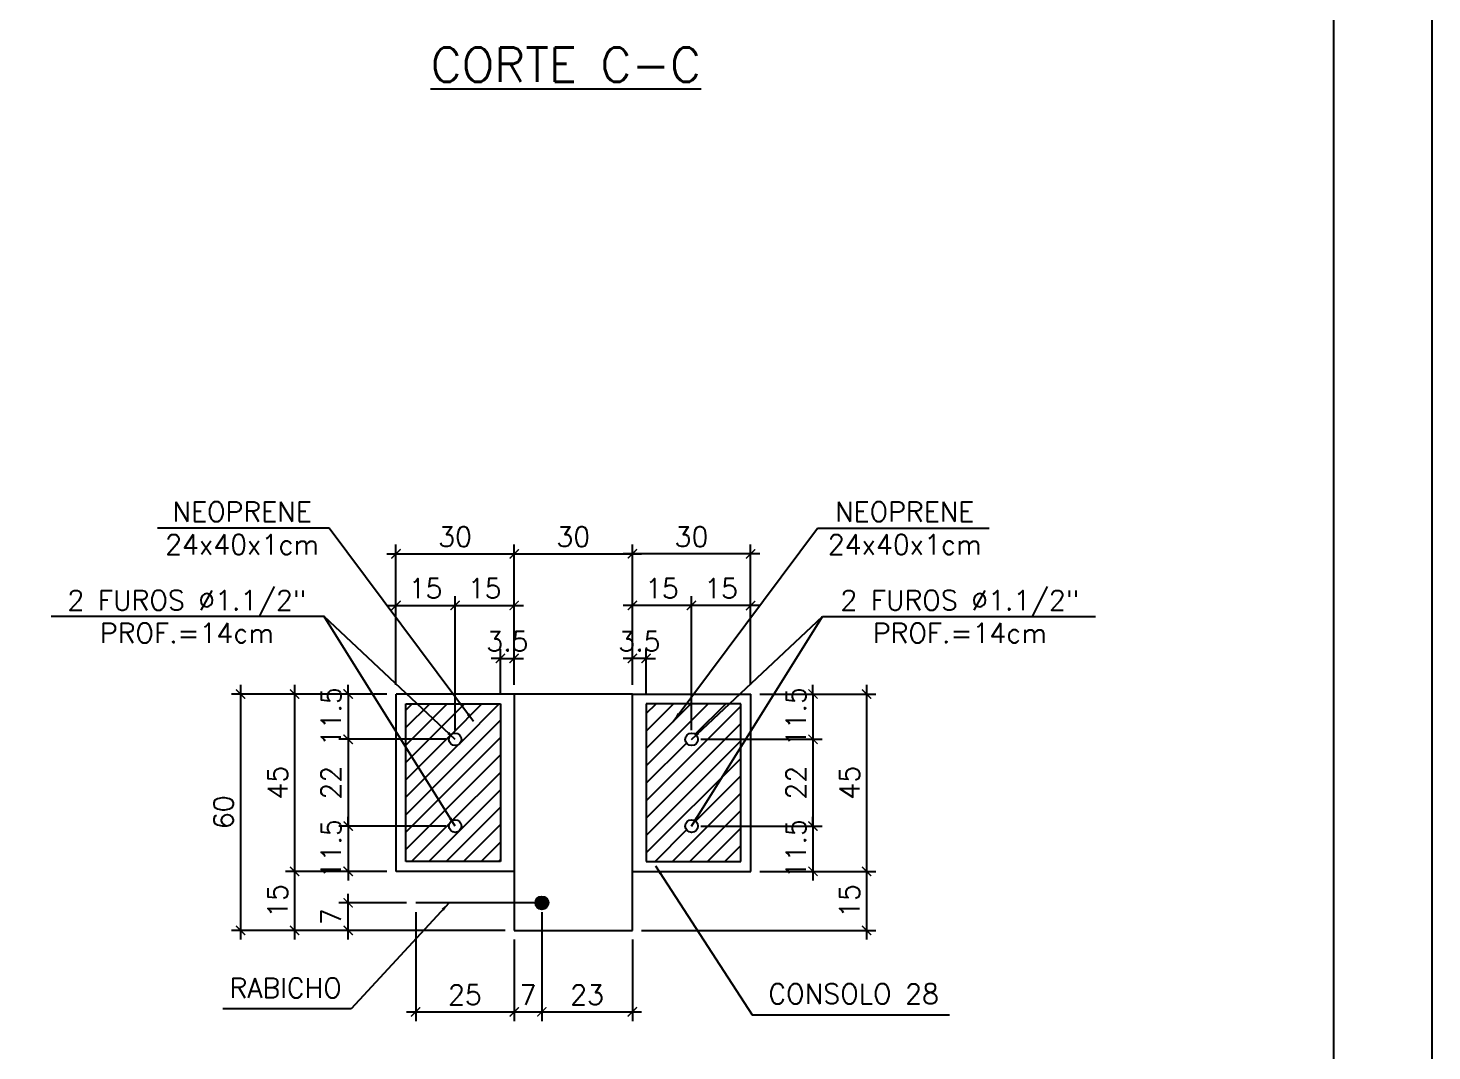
# Model space of a CAD drawing. Header units: centimetres. Extents: x 1658 to 19651, y 8294 to 11444.
# Drawn here: x 5444 to 6513, y 9812 to 10591 of the extents above; entities that cross this region are included whole.
import ezdxf

# ---------------------------------------------------------------- set-up
doc = ezdxf.new("R2010")
doc.units = ezdxf.units.CM
doc.header["$LTSCALE"] = 50
doc.header["$MEASUREMENT"] = 0
doc.header["$PDMODE"] = 67
for name, color, linetype in [('COTAS-PRECON', 1, 'Continuous'), ('FORMATO-PRECON', 2, 'Continuous'), ('HACHURAS-PRECON', 1, 'Continuous'), ('LINHA-01-PRECON', 1, 'Continuous'), ('LINHA-02-PRECON', 2, 'Continuous'), ('LINHA-03-PRECON', 3, 'Continuous'), ('LINHA-04-PRECON', 4, 'Continuous'), ('填充', 7, 'Continuous')]:
    doc.layers.add(name, color=color, linetype=linetype)
doc.styles.get("Standard").update_dxf_attribs({"font": 'romans.shx'})
doc.dimstyles.new('ESC75-25', dxfattribs={"dimscale": 0, "dimtxt": 15, "dimasz": 7, "dimexe": 7, "dimexo": 7, "dimgap": 5.5, "dimtad": 1, "dimdec": 1, "dimlfac": 0.333333, "dimdsep": 46, "dimtxsty": 'Standard', "dimblk": 'ARCHTICK', "dimcen": 0.1, "dimdle": 7, "dimclrd": 256, "dimclre": 256, "dimclrt": 2, "dimadec": 0, "dimazin": 0, "dimtfac": 1, "dimtdec": 1, "dimtix": 1, "dimtmove": 2, "dimatfit": 3, "dimfxl": 1, "dimarcsym": 0})
doc.dimstyles.new('ESC75-75', dxfattribs={"dimscale": 0, "dimtxt": 15, "dimasz": 7, "dimexe": 7, "dimexo": 7, "dimgap": 5.5, "dimtad": 1, "dimdec": 1, "dimdsep": 46, "dimtxsty": 'Standard', "dimblk": 'ARCHTICK', "dimcen": 0.1, "dimdle": 7, "dimclrd": 256, "dimclre": 256, "dimclrt": 2, "dimadec": 0, "dimazin": 0, "dimtfac": 1, "dimtdec": 1, "dimtix": 1, "dimtmove": 2, "dimatfit": 3, "dimfxl": 1, "dimarcsym": 0})
pattern_1 = [(45, (7279.603, 10147.438), (-6.629126, 6.629126), [])]

# ---------------------------------------------------------------- blocks, each defined once
blk = doc.blocks.new('A$C2E607E54')
at = {"layer": 'FORMATO-PRECON'}
blk.add_lwpolyline([(0, 4200), (2970, 4200), (2970, 0), (0, 0)], close=True, dxfattribs=at)
at = {"layer": 'FORMATO-PRECON', "color": 6}
blk.add_lwpolyline([(100, 3950), (2870, 3950), (2870, 100), (100, 100)], close=True, dxfattribs=at)
blk = doc.blocks.new('_ArchTick')
at = {"color": 0, "linetype": 'ByBlock', "const_width": 0.15}
blk.add_lwpolyline([(-0.5, -0.5), (0.5, 0.5)], dxfattribs=at)
blk = doc.blocks.new('*D60')
at = {"layer": 'Defpoints', "color": 0, "transparency": 16777216}
for p in [(5814.6, 10190.7), (5724.6, 10084), (5814.6, 10084)]:
    blk.add_point(p, dxfattribs=at)
at = {"layer": 'LINHA-01-PRECON', "lineweight": -2, "transparency": 16777216}
for p, q in [((5724.6, 10091), (5724.6, 10197.7)), ((5814.6, 10091), (5814.6, 10197.7)), ((5717.6, 10190.7), (5821.6, 10190.7))]:
    blk.add_line(p, q, dxfattribs=at)
at = {"layer": 'LINHA-01-PRECON', "lineweight": -2, "transparency": 16777216, "xscale": 7, "yscale": 7, "zscale": 7, "rotation": 180}
blk.add_blockref('_ArchTick', (5724.6, 10190.7), dxfattribs=at)
at = {"layer": 'LINHA-01-PRECON', "lineweight": -2, "transparency": 16777216, "xscale": 7, "yscale": 7, "zscale": 7}
blk.add_blockref('_ArchTick', (5814.6, 10190.7), dxfattribs=at)
at = {"layer": 'LINHA-01-PRECON', "color": 2, "transparency": 16777216, "insert": (5769.6, 10203.7), "char_height": 15, "attachment_point": 5}
blk.add_mtext('30', dxfattribs=at)
blk = doc.blocks.new('*D61')
at = {"layer": 'Defpoints', "color": 0, "transparency": 16777216}
for p in [(5904.6, 10190.7), (5814.6, 10084), (5904.6, 10084)]:
    blk.add_point(p, dxfattribs=at)
at = {"layer": 'LINHA-01-PRECON', "lineweight": -2, "transparency": 16777216}
for p, q in [((5814.6, 10091), (5814.6, 10197.7)), ((5904.6, 10091), (5904.6, 10197.7)), ((5807.6, 10190.7), (5911.6, 10190.7))]:
    blk.add_line(p, q, dxfattribs=at)
at = {"layer": 'LINHA-01-PRECON', "lineweight": -2, "transparency": 16777216, "xscale": 7, "yscale": 7, "zscale": 7, "rotation": 180}
blk.add_blockref('_ArchTick', (5814.6, 10190.7), dxfattribs=at)
at = {"layer": 'LINHA-01-PRECON', "lineweight": -2, "transparency": 16777216, "xscale": 7, "yscale": 7, "zscale": 7}
blk.add_blockref('_ArchTick', (5904.6, 10190.7), dxfattribs=at)
at = {"layer": 'LINHA-01-PRECON', "color": 2, "transparency": 16777216, "insert": (5859.6, 10203.7), "char_height": 15, "attachment_point": 5}
blk.add_mtext('30', dxfattribs=at)
blk = doc.blocks.new('*D62')
at = {"layer": 'Defpoints', "color": 0, "transparency": 16777216}
for p in [(5814.6, 10111.1), (5814.6, 10084), (5804.1, 10076.5)]:
    blk.add_point(p, dxfattribs=at)
at = {"layer": 'LINHA-01-PRECON', "lineweight": -2, "transparency": 16777216}
for p, q in [((5804.1, 10083.5), (5804.1, 10118.1)), ((5814.6, 10091), (5814.6, 10118.1)), ((5804.1, 10111.1), (5797.1, 10111.1)), ((5804.1, 10111.1), (5814.6, 10111.1)), ((5814.6, 10111.1), (5821.6, 10111.1))]:
    blk.add_line(p, q, dxfattribs=at)
at = {"layer": 'LINHA-01-PRECON', "lineweight": -2, "transparency": 16777216, "xscale": 7, "yscale": 7, "zscale": 7}
blk.add_blockref('_ArchTick', (5804.1, 10111.1), dxfattribs=at)
at = {"layer": 'LINHA-01-PRECON', "lineweight": -2, "transparency": 16777216, "xscale": 7, "yscale": 7, "zscale": 7, "rotation": 180}
blk.add_blockref('_ArchTick', (5814.6, 10111.1), dxfattribs=at)
at = {"layer": 'LINHA-01-PRECON', "color": 2, "transparency": 16777216, "insert": (5809.4, 10124.1), "char_height": 15, "attachment_point": 5}
blk.add_mtext('3.5', dxfattribs=at)
blk = doc.blocks.new('*D63')
at = {"layer": 'Defpoints', "color": 0, "transparency": 16777216}
for p in [(5769.6, 10151.4), (5724.6, 10084), (5769.6, 10049.5)]:
    blk.add_point(p, dxfattribs=at)
at = {"layer": 'LINHA-01-PRECON', "lineweight": -2, "transparency": 16777216}
for p, q in [((5724.6, 10091), (5724.6, 10158.4)), ((5769.6, 10056.5), (5769.6, 10158.4)), ((5717.6, 10151.4), (5776.6, 10151.4))]:
    blk.add_line(p, q, dxfattribs=at)
at = {"layer": 'LINHA-01-PRECON', "lineweight": -2, "transparency": 16777216, "xscale": 7, "yscale": 7, "zscale": 7, "rotation": 180}
blk.add_blockref('_ArchTick', (5724.6, 10151.4), dxfattribs=at)
at = {"layer": 'LINHA-01-PRECON', "lineweight": -2, "transparency": 16777216, "xscale": 7, "yscale": 7, "zscale": 7}
blk.add_blockref('_ArchTick', (5769.6, 10151.4), dxfattribs=at)
at = {"layer": 'LINHA-01-PRECON', "color": 2, "transparency": 16777216, "insert": (5747.1, 10164.4), "char_height": 15, "attachment_point": 5}
blk.add_mtext('15', dxfattribs=at)
blk = doc.blocks.new('*D64')
at = {"layer": 'Defpoints', "color": 0, "transparency": 16777216}
for p in [(5814.6, 10151.4), (5814.6, 10084), (5769.6, 10049.5)]:
    blk.add_point(p, dxfattribs=at)
at = {"layer": 'LINHA-01-PRECON', "lineweight": -2, "transparency": 16777216}
for p, q in [((5769.6, 10056.5), (5769.6, 10158.4)), ((5814.6, 10091), (5814.6, 10158.4)), ((5762.6, 10151.4), (5821.6, 10151.4))]:
    blk.add_line(p, q, dxfattribs=at)
at = {"layer": 'LINHA-01-PRECON', "lineweight": -2, "transparency": 16777216, "xscale": 7, "yscale": 7, "zscale": 7, "rotation": 180}
blk.add_blockref('_ArchTick', (5769.6, 10151.4), dxfattribs=at)
at = {"layer": 'LINHA-01-PRECON', "lineweight": -2, "transparency": 16777216, "xscale": 7, "yscale": 7, "zscale": 7}
blk.add_blockref('_ArchTick', (5814.6, 10151.4), dxfattribs=at)
at = {"layer": 'LINHA-01-PRECON', "color": 2, "transparency": 16777216, "insert": (5792.1, 10164.4), "char_height": 15, "attachment_point": 5}
blk.add_mtext('15', dxfattribs=at)
blk = doc.blocks.new('*D65')
at = {"layer": 'Defpoints', "color": 0, "transparency": 16777216}
for p in [(5904.6, 10190.7), (5904.6, 10084), (5994.6, 10084)]:
    blk.add_point(p, dxfattribs=at)
at = {"layer": 'LINHA-01-PRECON', "lineweight": -2, "transparency": 16777216}
for p, q in [((5904.6, 10091), (5904.6, 10197.7)), ((5994.6, 10091), (5994.6, 10197.7)), ((6001.6, 10190.7), (5897.6, 10190.7))]:
    blk.add_line(p, q, dxfattribs=at)
at = {"layer": 'LINHA-01-PRECON', "lineweight": -2, "transparency": 16777216, "xscale": 7, "yscale": 7, "zscale": 7, "rotation": 180}
blk.add_blockref('_ArchTick', (5904.6, 10190.7), dxfattribs=at)
at = {"layer": 'LINHA-01-PRECON', "lineweight": -2, "transparency": 16777216, "xscale": 7, "yscale": 7, "zscale": 7}
blk.add_blockref('_ArchTick', (5994.6, 10190.7), dxfattribs=at)
at = {"layer": 'LINHA-01-PRECON', "color": 2, "transparency": 16777216, "insert": (5949.6, 10203.7), "char_height": 15, "attachment_point": 5}
blk.add_mtext('30', dxfattribs=at)
blk = doc.blocks.new('*D66')
at = {"layer": 'Defpoints', "color": 0, "transparency": 16777216}
for p in [(5904.6, 10111.1), (5904.6, 10084), (5915.1, 10076.5)]:
    blk.add_point(p, dxfattribs=at)
at = {"layer": 'LINHA-01-PRECON', "lineweight": -2, "transparency": 16777216}
for p, q in [((5904.6, 10091), (5904.6, 10118.1)), ((5915.1, 10083.5), (5915.1, 10118.1)), ((5904.6, 10111.1), (5897.6, 10111.1)), ((5915.1, 10111.1), (5904.6, 10111.1)), ((5915.1, 10111.1), (5922.1, 10111.1))]:
    blk.add_line(p, q, dxfattribs=at)
at = {"layer": 'LINHA-01-PRECON', "lineweight": -2, "transparency": 16777216, "xscale": 7, "yscale": 7, "zscale": 7}
blk.add_blockref('_ArchTick', (5904.6, 10111.1), dxfattribs=at)
at = {"layer": 'LINHA-01-PRECON', "lineweight": -2, "transparency": 16777216, "xscale": 7, "yscale": 7, "zscale": 7, "rotation": 180}
blk.add_blockref('_ArchTick', (5915.1, 10111.1), dxfattribs=at)
at = {"layer": 'LINHA-01-PRECON', "color": 2, "transparency": 16777216, "insert": (5909.9, 10124.1), "char_height": 15, "attachment_point": 5}
blk.add_mtext('3.5', dxfattribs=at)
blk = doc.blocks.new('*D67')
at = {"layer": 'Defpoints', "color": 0, "transparency": 16777216}
for p in [(5949.6, 10151.4), (5994.6, 10084), (5949.6, 10049.5)]:
    blk.add_point(p, dxfattribs=at)
at = {"layer": 'LINHA-01-PRECON', "lineweight": -2, "transparency": 16777216}
for p, q in [((5949.6, 10056.5), (5949.6, 10158.4)), ((5994.6, 10091), (5994.6, 10158.4)), ((6001.6, 10151.4), (5942.6, 10151.4))]:
    blk.add_line(p, q, dxfattribs=at)
at = {"layer": 'LINHA-01-PRECON', "lineweight": -2, "transparency": 16777216, "xscale": 7, "yscale": 7, "zscale": 7, "rotation": 180}
blk.add_blockref('_ArchTick', (5949.6, 10151.4), dxfattribs=at)
at = {"layer": 'LINHA-01-PRECON', "lineweight": -2, "transparency": 16777216, "xscale": 7, "yscale": 7, "zscale": 7}
blk.add_blockref('_ArchTick', (5994.6, 10151.4), dxfattribs=at)
at = {"layer": 'LINHA-01-PRECON', "color": 2, "transparency": 16777216, "insert": (5972.1, 10164.4), "char_height": 15, "attachment_point": 5}
blk.add_mtext('15', dxfattribs=at)
blk = doc.blocks.new('*D68')
at = {"layer": 'Defpoints', "color": 0, "transparency": 16777216}
for p in [(5904.6, 10151.4), (5904.6, 10084), (5949.6, 10049.5)]:
    blk.add_point(p, dxfattribs=at)
at = {"layer": 'LINHA-01-PRECON', "lineweight": -2, "transparency": 16777216}
for p, q in [((5904.6, 10091), (5904.6, 10158.4)), ((5949.6, 10056.5), (5949.6, 10158.4)), ((5956.6, 10151.4), (5897.6, 10151.4))]:
    blk.add_line(p, q, dxfattribs=at)
at = {"layer": 'LINHA-01-PRECON', "lineweight": -2, "transparency": 16777216, "xscale": 7, "yscale": 7, "zscale": 7, "rotation": 180}
blk.add_blockref('_ArchTick', (5904.6, 10151.4), dxfattribs=at)
at = {"layer": 'LINHA-01-PRECON', "lineweight": -2, "transparency": 16777216, "xscale": 7, "yscale": 7, "zscale": 7}
blk.add_blockref('_ArchTick', (5949.6, 10151.4), dxfattribs=at)
at = {"layer": 'LINHA-01-PRECON', "color": 2, "transparency": 16777216, "insert": (5927.1, 10164.4), "char_height": 15, "attachment_point": 5}
blk.add_mtext('15', dxfattribs=at)
blk = doc.blocks.new('*D69')
at = {"layer": 'Defpoints', "color": 0, "transparency": 16777216}
for p in [(5724.6, 10084), (5688.2, 10049.5), (5769.6, 10049.5)]:
    blk.add_point(p, dxfattribs=at)
at = {"layer": 'LINHA-01-PRECON', "lineweight": -2, "transparency": 16777216}
for p, q in [((5688.2, 10084), (5688.2, 10091)), ((5717.6, 10084), (5681.2, 10084)), ((5688.2, 10084), (5688.2, 10049.5)), ((5762.6, 10049.5), (5681.2, 10049.5)), ((5688.2, 10049.5), (5688.2, 10042.5))]:
    blk.add_line(p, q, dxfattribs=at)
at = {"layer": 'LINHA-01-PRECON', "lineweight": -2, "transparency": 16777216, "xscale": 7, "yscale": 7, "zscale": 7}
for p, rotation in [((5688.2, 10084), 270), ((5688.2, 10049.5), 90)]:
    blk.add_blockref('_ArchTick', p, dxfattribs=dict(at, rotation=rotation))
at = {"layer": 'LINHA-01-PRECON', "color": 2, "transparency": 16777216, "insert": (5675.2, 10066.7), "char_height": 15, "attachment_point": 5, "rotation": 90}
blk.add_mtext('11.5', dxfattribs=at)
blk = doc.blocks.new('*D70')
at = {"layer": 'Defpoints', "color": 0, "transparency": 16777216}
for p in [(5769.6, 10049.5), (5688.2, 9983.5), (5769.6, 9983.5)]:
    blk.add_point(p, dxfattribs=at)
at = {"layer": 'LINHA-01-PRECON', "lineweight": -2, "transparency": 16777216}
for p, q in [((5762.6, 10049.5), (5681.2, 10049.5)), ((5688.2, 10056.5), (5688.2, 9976.5)), ((5762.6, 9983.5), (5681.2, 9983.5))]:
    blk.add_line(p, q, dxfattribs=at)
at = {"layer": 'LINHA-01-PRECON', "lineweight": -2, "transparency": 16777216, "xscale": 7, "yscale": 7, "zscale": 7}
for p, rotation in [((5688.2, 10049.5), 90), ((5688.2, 9983.5), 270)]:
    blk.add_blockref('_ArchTick', p, dxfattribs=dict(at, rotation=rotation))
at = {"layer": 'LINHA-01-PRECON', "color": 2, "transparency": 16777216, "insert": (5675.2, 10016.5), "char_height": 15, "attachment_point": 5, "rotation": 90}
blk.add_mtext('22', dxfattribs=at)
blk = doc.blocks.new('*D71')
at = {"layer": 'Defpoints', "color": 0, "transparency": 16777216}
for p in [(5769.6, 9983.5), (5688.2, 9949), (5724.6, 9949)]:
    blk.add_point(p, dxfattribs=at)
at = {"layer": 'LINHA-01-PRECON', "lineweight": -2, "transparency": 16777216}
for p, q in [((5762.6, 9983.5), (5681.2, 9983.5)), ((5688.2, 9983.5), (5688.2, 9990.5)), ((5688.2, 9983.5), (5688.2, 9949)), ((5717.6, 9949), (5681.2, 9949)), ((5688.2, 9949), (5688.2, 9942))]:
    blk.add_line(p, q, dxfattribs=at)
at = {"layer": 'LINHA-01-PRECON', "lineweight": -2, "transparency": 16777216, "xscale": 7, "yscale": 7, "zscale": 7}
for p, rotation in [((5688.2, 9983.5), 270), ((5688.2, 9949), 90)]:
    blk.add_blockref('_ArchTick', p, dxfattribs=dict(at, rotation=rotation))
at = {"layer": 'LINHA-01-PRECON', "color": 2, "transparency": 16777216, "insert": (5675.2, 9966.2), "char_height": 15, "attachment_point": 5, "rotation": 90}
blk.add_mtext('11.5', dxfattribs=at)
blk = doc.blocks.new('*D72')
at = {"layer": 'Defpoints', "color": 0, "transparency": 16777216}
for p in [(5724.6, 10084), (5647.4, 9949), (5724.6, 9949)]:
    blk.add_point(p, dxfattribs=at)
at = {"layer": 'LINHA-01-PRECON', "lineweight": -2, "transparency": 16777216}
for p, q in [((5647.4, 10091), (5647.4, 9942)), ((5717.6, 10084), (5640.4, 10084)), ((5717.6, 9949), (5640.4, 9949))]:
    blk.add_line(p, q, dxfattribs=at)
at = {"layer": 'LINHA-01-PRECON', "lineweight": -2, "transparency": 16777216, "xscale": 7, "yscale": 7, "zscale": 7}
for p, rotation in [((5647.4, 10084), 90), ((5647.4, 9949), 270)]:
    blk.add_blockref('_ArchTick', p, dxfattribs=dict(at, rotation=rotation))
at = {"layer": 'LINHA-01-PRECON', "color": 2, "transparency": 16777216, "insert": (5634.4, 10016.5), "char_height": 15, "attachment_point": 5, "rotation": 90}
blk.add_mtext('45', dxfattribs=at)
blk = doc.blocks.new('*D73')
at = {"layer": 'Defpoints', "color": 0, "transparency": 16777216}
for p in [(5724.6, 9949), (5647.4, 9904), (5814.6, 9904)]:
    blk.add_point(p, dxfattribs=at)
at = {"layer": 'LINHA-01-PRECON', "lineweight": -2, "transparency": 16777216}
for p, q in [((5647.4, 9956), (5647.4, 9897)), ((5717.6, 9949), (5640.4, 9949)), ((5807.6, 9904), (5640.4, 9904))]:
    blk.add_line(p, q, dxfattribs=at)
at = {"layer": 'LINHA-01-PRECON', "lineweight": -2, "transparency": 16777216, "xscale": 7, "yscale": 7, "zscale": 7}
for p, rotation in [((5647.4, 9949), 90), ((5647.4, 9904), 270)]:
    blk.add_blockref('_ArchTick', p, dxfattribs=dict(at, rotation=rotation))
at = {"layer": 'LINHA-01-PRECON', "color": 2, "transparency": 16777216, "insert": (5634.4, 9926.5), "char_height": 15, "attachment_point": 5, "rotation": 90}
blk.add_mtext('15', dxfattribs=at)
blk = doc.blocks.new('*D74')
at = {"layer": 'Defpoints', "color": 0, "transparency": 16777216}
for p in [(5724.6, 10084), (5606.3, 9904), (5814.6, 9904)]:
    blk.add_point(p, dxfattribs=at)
at = {"layer": 'LINHA-01-PRECON', "lineweight": -2, "transparency": 16777216}
for p, q in [((5606.3, 10091), (5606.3, 9897)), ((5717.6, 10084), (5599.3, 10084)), ((5807.6, 9904), (5599.3, 9904))]:
    blk.add_line(p, q, dxfattribs=at)
at = {"layer": 'LINHA-01-PRECON', "lineweight": -2, "transparency": 16777216, "xscale": 7, "yscale": 7, "zscale": 7}
for p, rotation in [((5606.3, 10084), 90), ((5606.3, 9904), 270)]:
    blk.add_blockref('_ArchTick', p, dxfattribs=dict(at, rotation=rotation))
at = {"layer": 'LINHA-01-PRECON', "color": 2, "transparency": 16777216, "insert": (5593.3, 9994), "char_height": 15, "attachment_point": 5, "rotation": 90}
blk.add_mtext('60', dxfattribs=at)
blk = doc.blocks.new('*D75')
at = {"layer": 'Defpoints', "color": 0, "transparency": 16777216}
for p in [(5994.6, 10084), (5949.6, 10049.5), (6042.1, 10049.5)]:
    blk.add_point(p, dxfattribs=at)
at = {"layer": 'LINHA-01-PRECON', "lineweight": -2, "transparency": 16777216}
for p, q in [((6042.1, 10084), (6042.1, 10091)), ((6001.6, 10084), (6049.1, 10084)), ((6042.1, 10084), (6042.1, 10049.5)), ((5956.6, 10049.5), (6049.1, 10049.5)), ((6042.1, 10049.5), (6042.1, 10042.5))]:
    blk.add_line(p, q, dxfattribs=at)
at = {"layer": 'LINHA-01-PRECON', "lineweight": -2, "transparency": 16777216, "xscale": 7, "yscale": 7, "zscale": 7}
for p, rotation in [((6042.1, 10084), 270), ((6042.1, 10049.5), 90)]:
    blk.add_blockref('_ArchTick', p, dxfattribs=dict(at, rotation=rotation))
at = {"layer": 'LINHA-01-PRECON', "color": 2, "transparency": 16777216, "insert": (6029.1, 10066.7), "char_height": 15, "attachment_point": 5, "rotation": 90}
blk.add_mtext('11.5', dxfattribs=at)
blk = doc.blocks.new('*D76')
at = {"layer": 'Defpoints', "color": 0, "transparency": 16777216}
for p in [(5949.6, 10049.5), (5949.6, 9983.5), (6042.1, 9983.5)]:
    blk.add_point(p, dxfattribs=at)
at = {"layer": 'LINHA-01-PRECON', "lineweight": -2, "transparency": 16777216}
for p, q in [((5956.6, 10049.5), (6049.1, 10049.5)), ((6042.1, 10056.5), (6042.1, 9976.5)), ((5956.6, 9983.5), (6049.1, 9983.5))]:
    blk.add_line(p, q, dxfattribs=at)
at = {"layer": 'LINHA-01-PRECON', "lineweight": -2, "transparency": 16777216, "xscale": 7, "yscale": 7, "zscale": 7}
for p, rotation in [((6042.1, 10049.5), 90), ((6042.1, 9983.5), 270)]:
    blk.add_blockref('_ArchTick', p, dxfattribs=dict(at, rotation=rotation))
at = {"layer": 'LINHA-01-PRECON', "color": 2, "transparency": 16777216, "insert": (6029.1, 10016.5), "char_height": 15, "attachment_point": 5, "rotation": 90}
blk.add_mtext('22', dxfattribs=at)
blk = doc.blocks.new('*D77')
at = {"layer": 'Defpoints', "color": 0, "transparency": 16777216}
for p in [(5949.6, 9983.5), (5994.6, 9949), (6042.1, 9949)]:
    blk.add_point(p, dxfattribs=at)
at = {"layer": 'LINHA-01-PRECON', "lineweight": -2, "transparency": 16777216}
for p, q in [((5956.6, 9983.5), (6049.1, 9983.5)), ((6042.1, 9983.5), (6042.1, 9990.5)), ((6042.1, 9983.5), (6042.1, 9949)), ((6001.6, 9949), (6049.1, 9949)), ((6042.1, 9949), (6042.1, 9942))]:
    blk.add_line(p, q, dxfattribs=at)
at = {"layer": 'LINHA-01-PRECON', "lineweight": -2, "transparency": 16777216, "xscale": 7, "yscale": 7, "zscale": 7}
for p, rotation in [((6042.1, 9983.5), 270), ((6042.1, 9949), 90)]:
    blk.add_blockref('_ArchTick', p, dxfattribs=dict(at, rotation=rotation))
at = {"layer": 'LINHA-01-PRECON', "color": 2, "transparency": 16777216, "insert": (6029.1, 9966.2), "char_height": 15, "attachment_point": 5, "rotation": 90}
blk.add_mtext('11.5', dxfattribs=at)
blk = doc.blocks.new('*D78')
at = {"layer": 'Defpoints', "color": 0, "transparency": 16777216}
for p in [(5994.6, 10084), (5994.6, 9949), (6082.9, 9949)]:
    blk.add_point(p, dxfattribs=at)
at = {"layer": 'LINHA-01-PRECON', "lineweight": -2, "transparency": 16777216}
for p, q in [((6082.9, 10091), (6082.9, 9942)), ((6001.6, 10084), (6089.9, 10084)), ((6001.6, 9949), (6089.9, 9949))]:
    blk.add_line(p, q, dxfattribs=at)
at = {"layer": 'LINHA-01-PRECON', "lineweight": -2, "transparency": 16777216, "xscale": 7, "yscale": 7, "zscale": 7}
for p, rotation in [((6082.9, 10084), 90), ((6082.9, 9949), 270)]:
    blk.add_blockref('_ArchTick', p, dxfattribs=dict(at, rotation=rotation))
at = {"layer": 'LINHA-01-PRECON', "color": 2, "transparency": 16777216, "insert": (6069.9, 10016.5), "char_height": 15, "attachment_point": 5, "rotation": 90}
blk.add_mtext('45', dxfattribs=at)
blk = doc.blocks.new('*D79')
at = {"layer": 'Defpoints', "color": 0, "transparency": 16777216}
for p in [(5994.6, 9949), (5904.6, 9904), (6082.9, 9904)]:
    blk.add_point(p, dxfattribs=at)
at = {"layer": 'LINHA-01-PRECON', "lineweight": -2, "transparency": 16777216}
for p, q in [((6082.9, 9956), (6082.9, 9897)), ((6001.6, 9949), (6089.9, 9949)), ((5911.6, 9904), (6089.9, 9904))]:
    blk.add_line(p, q, dxfattribs=at)
at = {"layer": 'LINHA-01-PRECON', "lineweight": -2, "transparency": 16777216, "xscale": 7, "yscale": 7, "zscale": 7}
for p, rotation in [((6082.9, 9949), 90), ((6082.9, 9904), 270)]:
    blk.add_blockref('_ArchTick', p, dxfattribs=dict(at, rotation=rotation))
at = {"layer": 'LINHA-01-PRECON', "color": 2, "transparency": 16777216, "insert": (6069.9, 9926.5), "char_height": 15, "attachment_point": 5, "rotation": 90}
blk.add_mtext('15', dxfattribs=at)
blk = doc.blocks.new('*D89')
at = {"layer": 'Defpoints', "color": 0, "transparency": 16777216}
for p in [(5688.2, 9925), (5739.6, 9925), (5769.7, 9904)]:
    blk.add_point(p, dxfattribs=at)
at = {"layer": 'LINHA-01-PRECON', "lineweight": -2, "transparency": 16777216}
for p, q in [((5688.2, 9897), (5688.2, 9932)), ((5732.6, 9925), (5681.2, 9925)), ((5762.7, 9904), (5681.2, 9904))]:
    blk.add_line(p, q, dxfattribs=at)
at = {"layer": 'LINHA-01-PRECON', "lineweight": -2, "transparency": 16777216, "xscale": 7, "yscale": 7, "zscale": 7}
for p, rotation in [((5688.2, 9925), 90), ((5688.2, 9904), 270)]:
    blk.add_blockref('_ArchTick', p, dxfattribs=dict(at, rotation=rotation))
at = {"layer": 'LINHA-01-PRECON', "color": 2, "transparency": 16777216, "insert": (5675.2, 9914.5), "char_height": 15, "attachment_point": 5, "rotation": 90}
blk.add_mtext('7', dxfattribs=at)
blk = doc.blocks.new('*D87')
at = {"layer": 'Defpoints', "color": 0, "transparency": 16777216}
for p in [(5835.6, 9925), (5814.6, 9904), (5835.6, 9842)]:
    blk.add_point(p, dxfattribs=at)
at = {"layer": 'LINHA-01-PRECON', "lineweight": -2, "transparency": 16777216}
for p, q in [((5835.6, 9918), (5835.6, 9835)), ((5814.6, 9897), (5814.6, 9835)), ((5807.6, 9842), (5842.6, 9842))]:
    blk.add_line(p, q, dxfattribs=at)
at = {"layer": 'LINHA-01-PRECON', "lineweight": -2, "transparency": 16777216, "xscale": 7, "yscale": 7, "zscale": 7, "rotation": 180}
blk.add_blockref('_ArchTick', (5814.6, 9842), dxfattribs=at)
at = {"layer": 'LINHA-01-PRECON', "lineweight": -2, "transparency": 16777216, "xscale": 7, "yscale": 7, "zscale": 7}
blk.add_blockref('_ArchTick', (5835.6, 9842), dxfattribs=at)
at = {"layer": 'LINHA-01-PRECON', "color": 2, "transparency": 16777216, "insert": (5825.1, 9855), "char_height": 15, "attachment_point": 5}
blk.add_mtext('7', dxfattribs=at)
blk = doc.blocks.new('*D88')
at = {"layer": 'Defpoints', "color": 0, "transparency": 16777216}
for p in [(5835.6, 9925), (5904.6, 9904), (5904.6, 9842)]:
    blk.add_point(p, dxfattribs=at)
at = {"layer": 'LINHA-01-PRECON', "lineweight": -2, "transparency": 16777216}
for p, q in [((5835.6, 9918), (5835.6, 9835)), ((5904.6, 9897), (5904.6, 9835)), ((5828.6, 9842), (5911.6, 9842))]:
    blk.add_line(p, q, dxfattribs=at)
at = {"layer": 'LINHA-01-PRECON', "lineweight": -2, "transparency": 16777216, "xscale": 7, "yscale": 7, "zscale": 7, "rotation": 180}
blk.add_blockref('_ArchTick', (5835.6, 9842), dxfattribs=at)
at = {"layer": 'LINHA-01-PRECON', "lineweight": -2, "transparency": 16777216, "xscale": 7, "yscale": 7, "zscale": 7}
blk.add_blockref('_ArchTick', (5904.6, 9842), dxfattribs=at)
at = {"layer": 'LINHA-01-PRECON', "color": 2, "transparency": 16777216, "insert": (5870.1, 9855), "char_height": 15, "attachment_point": 5}
blk.add_mtext('23', dxfattribs=at)
blk = doc.blocks.new('*D169')
at = {"layer": 'Defpoints', "color": 0, "transparency": 16777216}
for p in [(5739.6, 9925), (5814.6, 9904), (5814.6, 9842)]:
    blk.add_point(p, dxfattribs=at)
at = {"layer": 'LINHA-01-PRECON', "lineweight": -2, "transparency": 16777216}
for p, q in [((5739.6, 9918), (5739.6, 9835)), ((5814.6, 9897), (5814.6, 9835)), ((5732.6, 9842), (5821.6, 9842))]:
    blk.add_line(p, q, dxfattribs=at)
at = {"layer": 'LINHA-01-PRECON', "lineweight": -2, "transparency": 16777216, "xscale": 7, "yscale": 7, "zscale": 7, "rotation": 180}
blk.add_blockref('_ArchTick', (5739.6, 9842), dxfattribs=at)
at = {"layer": 'LINHA-01-PRECON', "lineweight": -2, "transparency": 16777216, "xscale": 7, "yscale": 7, "zscale": 7}
blk.add_blockref('_ArchTick', (5814.6, 9842), dxfattribs=at)
at = {"layer": 'LINHA-01-PRECON', "color": 2, "transparency": 16777216, "insert": (5777.1, 9855), "char_height": 15, "attachment_point": 5}
blk.add_mtext('25', dxfattribs=at)

msp = doc.modelspace()

# ---------------------------------------------------------------- hatches: boundary and pattern name
at = {"layer": 'LINHA-04-PRECON'}
h = msp.add_hatch(color=256, dxfattribs=at)
h.dxf.hatch_style = 1
edge = h.paths.add_edge_path()
edge.add_arc((5835.65, 9924.99), 4.95, 0, 360)
at = {"layer": '填充'}
h = msp.add_hatch(dxfattribs=at)
h.set_pattern_fill('ANSI31', color=1, scale=75)
h.set_pattern_definition(pattern_1)
h.paths.add_polyline_path([(5804.15, 10076.49), (5732.15, 10076.49), (5732.15, 9956.49), (5804.15, 9956.49)])
h.paths.add_polyline_path([(5774.45, 9983.49, -1), (5764.85, 9983.49, -1)], flags=16)
h.paths.add_polyline_path([(5764.85, 10049.49, -1), (5774.45, 10049.49, -1)], flags=16)
h = msp.add_hatch(dxfattribs=at)
h.set_pattern_fill('ANSI31', color=1, scale=75)
h.set_pattern_definition(pattern_1)
h.paths.add_polyline_path([(5915.15, 9956.49), (5987.15, 9956.49), (5987.15, 10076.49), (5915.15, 10076.49)])
h.paths.add_polyline_path([(5944.85, 10049.49, -1), (5954.45, 10049.49, -1)], flags=16)
h.paths.add_polyline_path([(5954.45, 9983.49, -1), (5944.85, 9983.49, -1)], flags=16)

# ---------------------------------------------------------------- linework, layer by layer
at = {"layer": 'LINHA-02-PRECON'}
for p, q in [((5814.65, 10083.99), (5724.65, 10083.99)), ((5724.65, 9948.99), (5724.65, 10083.99)), ((5904.65, 10083.99), (5994.65, 10083.99)), ((5994.65, 9948.99), (5994.65, 10083.99)), ((5732.15, 9956.49), (5732.15, 10076.49)), ((5732.15, 10076.49), (5804.15, 10076.49)), ((5804.15, 10076.49), (5804.15, 9956.49)), ((5987.15, 10076.49), (5915.15, 10076.49)), ((5915.15, 10076.49), (5915.15, 9956.49)), ((5987.15, 9956.49), (5987.15, 10076.49)), ((5804.15, 9956.49), (5732.15, 9956.49)), ((5915.15, 9956.49), (5987.15, 9956.49)), ((5814.65, 9948.99), (5724.65, 9948.99)), ((5904.65, 9948.99), (5994.65, 9948.99))]:
    msp.add_line(p, q, dxfattribs=at)
for centre in [(5769.65, 10049.49), (5949.65, 10049.49), (5769.65, 9983.49), (5949.65, 9983.49)]:
    msp.add_circle(centre, 4.8, dxfattribs=at)
at = {"layer": 'LINHA-03-PRECON'}
for p, q in [((5904.65, 10083.99), (5814.65, 10083.99)), ((5814.65, 10083.99), (5814.65, 9903.99)), ((5904.65, 9903.99), (5904.65, 10083.99)), ((5814.65, 9903.99), (5904.65, 9903.99))]:
    msp.add_line(p, q, dxfattribs=at)
at = {"layer": 'LINHA-04-PRECON'}
msp.add_line((5835.65, 9924.99), (5739.65, 9924.99), dxfattribs=at)
msp.add_circle((5835.65, 9924.99), 4.95, dxfattribs=at)

# ---------------------------------------------------------------- block references
at = {"layer": 'HACHURAS-PRECON', "xscale": 0.7499999999999996, "yscale": 0.7499999999999996, "zscale": 0.7499999999999996}
msp.add_blockref('A$C2E607E54', (4285.86, 8293.94), dxfattribs=at)

# ---------------------------------------------------------------- texts
at = {"layer": 'COTAS-PRECON', "color": 2, "char_height": 15, "attachment_point": 5}
for s, insert in [('\\A1;NEOPRENE\\P24x40x1cm', (5607.4, 10210.31)), ('\\A1;NEOPRENE\\P24x40x1cm', (6111.9, 10210.31)), ('\\A1;2 FUROS %%C1.1/2"\\PPROF.=14cm', (5565.39, 10142.89)), ('\\A1;2 FUROS %%C1.1/2"\\PPROF.=14cm', (6153.91, 10142.89)), ('\\A1;RABICHO', (5640.56, 9860.29, 0.02)), ('\\A1;CONSOLO 28', (6073.06, 9855.76, 0.02))]:
    msp.add_mtext(s, dxfattribs=dict(at, insert=insert))
at = {"layer": 'LINHA-01-PRECON', "color": 4, "insert": (5853.91, 10563.06, -0.02), "char_height": 26.25, "attachment_point": 5}
msp.add_mtext('{\\LCORTE C-C}', dxfattribs=at)

# ---------------------------------------------------------------- dimensions: what is measured, and where the dimension line sits
at = {"layer": 'LINHA-01-PRECON'}
for base, p1, p2, picture, middle in [((5814.65, 10190.66), (5724.65, 10083.99), (5814.65, 10083.99), '*D60', (5769.65, 10203.66)), ((5904.65, 10190.66), (5814.65, 10083.99), (5904.65, 10083.99), '*D61', (5859.65, 10203.66)), ((5769.65, 10151.43), (5724.65, 10083.99), (5769.65, 10049.49), '*D63', (5747.15, 10164.43)), ((5814.65, 10151.43), (5769.65, 10049.49), (5814.65, 10083.99), '*D64', (5792.15, 10164.43)), ((5814.65, 10111.06), (5804.15, 10076.49), (5814.65, 10083.99), '*D62', (5809.4, 10124.06)), ((5814.65, 9841.99), (5739.65, 9924.99), (5814.65, 9903.99), '*D169', (5777.15, 9854.99)), ((5835.65, 9841.99), (5814.65, 9903.99), (5835.65, 9924.99), '*D87', (5825.15, 9854.99)), ((5904.65, 9841.99), (5835.65, 9924.99), (5904.65, 9903.99), '*D88', (5870.15, 9854.99))]:
    dim = msp.add_linear_dim(base=base, p1=p1, p2=p2, dimstyle='ESC75-25', override={"dimscale": 1}, dxfattribs=at)
    dim.commit()
    dim.dimension.update_dxf_attribs({"geometry": picture, "text_midpoint": middle})
for base, p1, p2, angle, picture, middle in [((5904.65, 10190.66), (5994.65, 10083.99), (5904.65, 10083.99), 180, '*D65', (5949.65, 10203.66)), ((5904.65, 10151.43), (5949.65, 10049.49), (5904.65, 10083.99), 180, '*D68', (5927.15, 10164.43)), ((5949.65, 10151.43), (5994.65, 10083.99), (5949.65, 10049.49), 180, '*D67', (5972.15, 10164.43)), ((5904.65, 10111.06), (5915.15, 10076.49), (5904.65, 10083.99), 180, '*D66', (5909.9, 10124.06)), ((5606.3, 9903.99), (5724.65, 10083.99), (5814.65, 9903.99), 90, '*D74', (5593.3, 9993.99)), ((5647.41, 9948.99), (5724.65, 10083.99), (5724.65, 9948.99), 90, '*D72', (5634.41, 10016.49)), ((5688.18, 10049.49), (5724.65, 10083.99), (5769.65, 10049.49), 90, '*D69', (5675.18, 10066.74)), ((6042.11, 10049.49), (5994.65, 10083.99), (5949.65, 10049.49), 90, '*D75', (6029.11, 10066.74)), ((6082.89, 9948.99), (5994.65, 10083.99), (5994.65, 9948.99), 90, '*D78', (6069.89, 10016.49)), ((5688.18, 9983.49), (5769.65, 10049.49), (5769.65, 9983.49), 90, '*D70', (5675.18, 10016.49)), ((6042.11, 9983.49), (5949.65, 10049.49), (5949.65, 9983.49), 90, '*D76', (6029.11, 10016.49)), ((5688.18, 9948.99), (5769.65, 9983.49), (5724.65, 9948.99), 90, '*D71', (5675.18, 9966.24)), ((6042.11, 9948.99), (5949.65, 9983.49), (5994.65, 9948.99), 90, '*D77', (6029.11, 9966.24)), ((5647.41, 9903.99), (5724.65, 9948.99), (5814.65, 9903.99), 90, '*D73', (5634.41, 9926.49)), ((6082.89, 9903.99), (5994.65, 9948.99), (5904.65, 9903.99), 90, '*D79', (6069.89, 9926.49)), ((5688.18, 9924.99), (5769.66, 9903.99), (5739.65, 9924.99), 90, '*D89', (5675.18, 9914.49))]:
    dim = msp.add_linear_dim(base=base, p1=p1, p2=p2, angle=angle, dimstyle='ESC75-25', override={"dimscale": 1}, dxfattribs=at)
    dim.commit()
    dim.dimension.update_dxf_attribs({"geometry": picture, "text_midpoint": middle})

# ---------------------------------------------------------------- leaders
at = {"layer": 'COTAS-PRECON'}
for points in [[(5783.61, 10063.15), (5673.84, 10210.31), (5543.09, 10210.31)], [(5935.69, 10063.15), (6045.46, 10210.31), (6176.21, 10210.31)], [(5769.65, 9983.49), (5669.92, 10142.89), (5462.03, 10142.89)], [(5949.65, 9983.49), (6049.38, 10142.89), (6257.27, 10142.89)], [(5922.24, 9953.18), (5995.79, 9839.78), (6145.98, 9839.78)], [(5764.98, 9924.99), (5690.55, 9844.31), (5592.77, 9844.31)]]:
    msp.add_leader(points, dimstyle='ESC75-75', override={"dimscale": 1}, dxfattribs=at)
at = {"layer": 'LINHA-01-PRECON'}
for points in [[(5769.65, 10049.49), (5669.92, 10142.89)], [(5949.65, 10049.49), (6049.38, 10142.89)]]:
    msp.add_leader(points, dimstyle='ESC75-25', override={"dimscale": 1}, dxfattribs=at)

doc.saveas('drawing.dxf')
